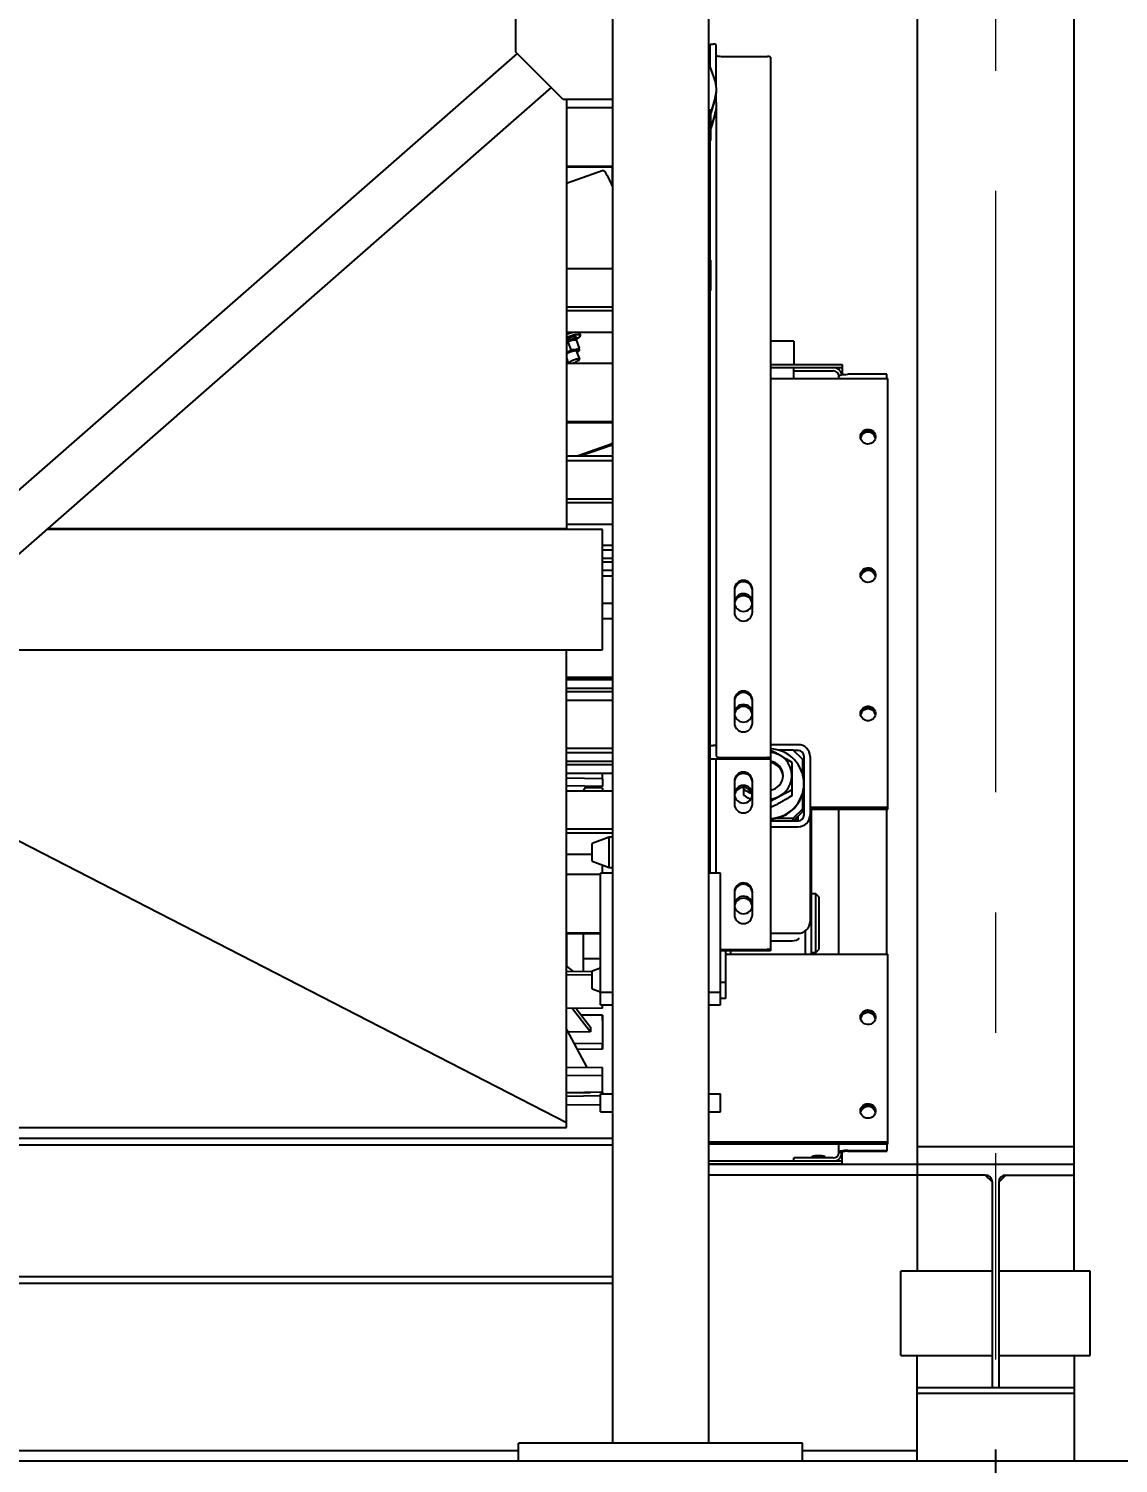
# Model space of a CAD drawing. Header units: millimetres. Extents: x 1293 to 41893, y 1011 to 26911.
# Drawn here: x 24548 to 25315, y 4707 to 5717 of the extents above; entities that cross this region are included whole.
import ezdxf

# ---------------------------------------------------------------- set-up
doc = ezdxf.new("R2010")
doc.units = ezdxf.units.MM
doc.header["$LTSCALE"] = 50
doc.linetypes.add('CENTERX2', pattern=[20.32, 12.7, -2.54, 2.54, -2.54])
doc.layers.add('CAPA_1', color=7, linetype='Continuous')
doc.layers.add('STRUC', color=4, linetype='Continuous')
doc.styles.add('SLDTEXTSTYLE0', font='TXT', dxfattribs={"width": 0.75})
doc.dimstyles.new('SLDDIMSTYLE0', dxfattribs={"dimtxt": 100, "dimasz": 100, "dimexe": 0, "dimexo": 0.0625, "dimgap": 25, "dimtad": 2, "dimdec": 0, "dimlfac": 1.5, "dimrnd": 1e-09, "dimzin": 12, "dimdsep": 46, "dimtxsty": 'SLDTEXTSTYLE0', "dimsah": 1, "dimcen": 0.09, "dimadec": 0, "dimazin": 3, "dimtfac": 1, "dimtdec": 0, "dimtofl": 0, "dimtmove": 0, "dimatfit": 3, "dimfxl": 1, "dimfrac": 2, "dimtolj": 1, "dimtzin": 12, "dimarcsym": 0})
doc.dimstyles.new('SLDDIMSTYLE1', dxfattribs={"dimtxt": 100, "dimasz": 100, "dimexe": 0, "dimexo": 0.0625, "dimgap": 25, "dimtad": 2, "dimdec": 4, "dimlfac": 75, "dimzin": 12, "dimdsep": 46, "dimtxsty": 'SLDTEXTSTYLE0', "dimsah": 1, "dimcen": 0.09, "dimadec": 0, "dimazin": 3, "dimtfac": 1, "dimtdec": 0, "dimtofl": 0, "dimtmove": 0, "dimatfit": 3, "dimfxl": 1, "dimfrac": 2, "dimtolj": 1, "dimtzin": 12, "dimarcsym": 0})

# ---------------------------------------------------------------- blocks, each defined once
blk = doc.blocks.new('_D_25')
at = {"layer": 'CAPA_1', "transparency": 16777216}
blk.add_arc((21236.5, 4708.5), 1605.7, 0, 40, dxfattribs=at)
for points in [[(22466.5, 5740.6), (22516.3, 5652.5), (22540.5, 5671.6)], [(22842.2, 4708.5), (22854.5, 4808.9), (22823.7, 4808)]]:
    blk.add_solid(points, dxfattribs=at)
at = {"layer": 'CAPA_1', "transparency": 16777216, "insert": (22832.1, 5396.3), "char_height": 100, "attachment_point": 1, "rotation": 290, "style": 'SLDTEXTSTYLE0'}
blk.add_mtext('40°', dxfattribs=at)
blk = doc.blocks.new('_D_29')
at = {"layer": 'CAPA_1', "transparency": 16777216}
for p, q in [((25228.8, 4716.7), (25228.8, 4200)), ((23811.5, 4704), (23811.5, 4200)), ((23811.5, 4250), (25228.8, 4250))]:
    blk.add_line(p, q, dxfattribs=at)
for points in [[(23811.5, 4250), (23911.5, 4234.6), (23911.5, 4265.3)], [(25228.8, 4250), (25128.8, 4265.3), (25128.8, 4234.6)]]:
    blk.add_solid(points, dxfattribs=at)
at = {"layer": 'CAPA_1', "transparency": 16777216, "insert": (24372.4, 4378.9), "char_height": 100, "attachment_point": 1, "style": 'SLDTEXTSTYLE0'}
blk.add_mtext('2126', dxfattribs=at)

msp = doc.modelspace()

# ---------------------------------------------------------------- linework, layer by layer
at = {"color": 7, "linetype": 'Continuous', "lineweight": 25}
for p, q in [((24958.9760298, 5869.3271946), (24958.9760298, 4721.3271946)), ((25026.7093631, 5869.3271946), (25026.7093631, 4721.3271946)), ((24890.8953631, 5700.5525279), (24890.8953631, 5767.2191946)), ((24891.8134238, 5699.6344673), (24124.5389414, 5027.5782829)), ((24924.2286964, 5667.2191946), (24890.8953631, 5700.5525279)), ((25027.8793631, 5696.5924585), (25026.7093631, 5696.5924585)), ((25027.8793631, 5689.6169497), (25027.8793631, 5706.1153864)), ((25027.8793631, 5706.1153864), (25029.9994164, 5706.1153864)), ((25032.1126964, 5676.5230431), (25032.1126964, 5705.6400019)), ((25036.3460298, 5697.5447513), (25068.0994164, 5697.5447513)), ((25070.2126964, 5697.0693667), (25070.2126964, 5067.940993)), ((25027.8793631, 5692.997691), (25026.7093631, 5692.997691)), ((25026.7093631, 5692.7491097), (25030.9507239, 5681.3947334)), ((24915.8131181, 5675.6347729), (24148.5386358, 5003.5785886)), ((24958.9760298, 5667.2191946), (24924.2286964, 5667.2191946)), ((24926.5760298, 5667.2191946), (24926.5760298, 5364.3761899)), ((25031.4211996, 5668.605071), (25028.3532992, 5658.1073128)), ((25031.4211996, 5668.009888), (25028.3532992, 5657.5121298)), ((25032.1126964, 5665.6907125), (25032.1126964, 5671.4662809)), ((25032.2360249, 5673.6970705), (25032.2360249, 5674.2922535)), ((24926.5760298, 5661.6379663), (24958.9760298, 5661.6379663)), ((25028.3532992, 5659.8039999), (25026.7093631, 5659.8039999)), ((25028.3532992, 5638.3800653), (25028.3532992, 5659.8039999)), ((25031.4211996, 5657.7727405), (25028.3532992, 5647.2749822)), ((25031.4211996, 5657.1775575), (25028.3532992, 5646.6797992)), ((25032.1126964, 5660.6339504), (25032.1126964, 5204.8162112)), ((25032.2360249, 5662.8647399), (25032.2360249, 5663.4599229)), ((25028.3532992, 5653.61675), (25026.7093631, 5653.61675)), ((25026.7093631, 5638.3800653), (25028.3532992, 5638.3800653)), ((25027.8793631, 5554.0770044), (25027.8793631, 5638.3800653)), ((24926.5760298, 5620.3896335), (24958.9760298, 5620.3896335)), ((24926.5760298, 5619.8585621), (24958.9760298, 5619.8585621)), ((24952.4237717, 5617.2612194), (24926.5760298, 5608.0945323)), ((24958.9007188, 5619.8585621), (24958.9007188, 5609.9687645)), ((24958.9760298, 5609.7671526), (24958.9007188, 5609.9687645)), ((25026.7093631, 5563.0816823), (25027.8793631, 5563.0816823)), ((25026.7093631, 5562.1293895), (25027.8793631, 5562.1293895)), ((25027.8793631, 5561.6218259), (25026.7093631, 5561.6218259)), ((25027.8793631, 5558.0270584), (25026.7093631, 5558.0270584)), ((24958.9760298, 5548.0103773), (24926.5760298, 5548.0103773)), ((25028.3532992, 5554.0770044), (25026.7093631, 5554.0770044)), ((25028.3532992, 5547.8897545), (25026.7093631, 5547.8897545)), ((25028.3532992, 5532.6530697), (25028.3532992, 5554.0770044)), ((25026.7093631, 5532.6530697), (25028.3532992, 5532.6530697)), ((25027.8793631, 5122.5362183), (25027.8793631, 5532.6530697)), ((24958.9760298, 5521.0904787), (24926.5760298, 5521.0904787)), ((24958.9760298, 5518.397926), (24926.5760298, 5518.397926)), ((24958.9760298, 5503.2470404), (24926.5760298, 5503.2470404)), ((24926.5760298, 5496.4544876), (24927.4680527, 5496.6423294)), ((24927.4680527, 5496.6423294), (24929.5952886, 5490.9475919)), ((24933.3885435, 5497.9463892), (24932.5644451, 5498.0495681)), ((24933.2946337, 5499.9467395), (24932.6381343, 5500.2277991)), ((24933.4351646, 5497.9337099), (24933.3879174, 5497.9405552)), ((24933.4351646, 5497.9337099), (24935.562273, 5492.2393136)), ((24933.9840832, 5498.5992308), (24933.5757796, 5499.692284)), ((24933.6271537, 5497.5801349), (24933.9386125, 5498.2227697)), ((24936.4087171, 5501.3026268), (24935.829563, 5502.853057)), ((25086.8426964, 5497.1711893), (25070.2126964, 5497.1711893)), ((25086.8426964, 5497.1711893), (25086.8426964, 5480.6718562)), ((24926.5760298, 5485.2832125), (24927.9230635, 5481.6771228)), ((24935.9393472, 5484.4125414), (24933.7642587, 5490.2353832)), ((24935.4475197, 5490.3314052), (24935.6955358, 5490.6078448)), ((24926.5760298, 5481.6771228), (24958.9760298, 5481.6771228)), ((25070.2126964, 5480.6718562), (25120.6860298, 5480.6718562)), ((25070.2126964, 5478.4528908), (25120.6860298, 5478.4528908)), ((25086.8193631, 5470.737792), (25086.8193631, 5478.4528908)), ((25086.8193631, 5476.2337305), (25114.4084964, 5476.2337305)), ((25120.6860298, 5480.6718562), (25120.6860298, 5473.4245909)), ((25070.2126964, 5470.737792), (25152.8760298, 5470.737792)), ((25118.4084964, 5470.737792), (25118.4084964, 5472.3362502)), ((25152.2751631, 5473.748388), (25124.6860298, 5473.748388)), ((25152.2751631, 5470.737792), (25152.2751631, 5473.748388)), ((25152.8760298, 5167.2546328), (25152.8760298, 5470.737792)), ((24926.5760298, 5440.4287901), (24958.9760298, 5440.4287901)), ((24926.5760298, 5439.8977186), (24958.9760298, 5439.8977186)), ((24958.6874117, 5424.707855), (24934.8148546, 5416.2416507)), ((24936.3033472, 5416.2416507), (24958.7161249, 5424.1901564)), ((24958.6874117, 5424.707855), (24958.9760298, 5425.310935)), ((24958.6874117, 5425.1847632), (24958.6874117, 5424.2309468)), ((25026.7093631, 5428.1110497), (25027.8793631, 5428.1110497)), ((25026.7093631, 5427.1587569), (25027.8793631, 5427.1587569)), ((24926.5760298, 5416.2416507), (24958.9760298, 5416.2416507)), ((24926.5760298, 5413.0397447), (24958.9760298, 5413.0397447)), ((24926.5760298, 5386.1198461), (24958.9760298, 5386.1198461)), ((24926.5760298, 5383.4272934), (24958.9760298, 5383.4272934)), ((24951.9760298, 5364.3761899), (24560.4547809, 5364.3761899)), ((24926.5760298, 5364.89659), (24561.0489124, 5364.89659)), ((24926.5760298, 5368.2764078), (24958.9760298, 5368.2764078)), ((24951.9760298, 5279.7095232), (24951.9760298, 5364.3761899)), ((24958.9760298, 5353.1092611), (24951.9760298, 5353.1092611)), ((24951.9760298, 5350.2443184), (24958.9760298, 5350.2443184)), ((24951.9760298, 5344.2105912), (24958.9760298, 5344.2105912)), ((24951.9760298, 5341.8111133), (24958.9760298, 5341.8111133)), ((24951.9760298, 5335.7773861), (24958.9760298, 5335.7773861)), ((25027.8793631, 5338.0794058), (25026.7093631, 5338.0794058)), ((24958.9760298, 5331.5678566), (24951.9760298, 5331.5678566)), ((24951.9760298, 5312.5178566), (24958.9760298, 5312.5178566)), ((25044.8626964, 5322.4122763), (25044.8626964, 5306.1727752)), ((25057.5626964, 5306.1727752), (25057.5626964, 5322.4122763)), ((24951.9760298, 5301.7162793), (24958.9760298, 5301.7162793)), ((24463.7923673, 5279.7095232), (24951.9760298, 5279.7095232)), ((24926.5760298, 4943.3727917), (24926.5760298, 5279.7095232)), ((24926.5760298, 5260.4679466), (24958.9760298, 5260.4679466)), ((24926.5760298, 5259.9368751), (24958.9760298, 5259.9368751)), ((24926.5760298, 5258.8253346), (24958.9760298, 5258.8253346)), ((24926.5760298, 5252.7916075), (24958.9760298, 5252.7916075)), ((24926.5760298, 5250.3921296), (24958.9760298, 5250.3921296)), ((24926.5760298, 5244.3584024), (24958.9760298, 5244.3584024)), ((25044.8626964, 5244.4626711), (25044.8626964, 5228.2231701)), ((25057.5626964, 5228.2231701), (25057.5626964, 5244.4626711)), ((24395.6287812, 5220.0049968), (24926.5760298, 4947.0617937)), ((25027.8793631, 5212.4345536), (25029.9994164, 5212.4345536)), ((25089.7093631, 5212.9913933), (25070.2126964, 5212.9913933)), ((24958.9760298, 5210.2664663), (24926.5760298, 5210.2664663)), ((24926.5760298, 5207.4015236), (24958.9760298, 5207.4015236)), ((25026.7093631, 5206.084741), (25027.8793631, 5206.084741)), ((25026.7093631, 5204.6563018), (25027.8793631, 5204.6563018)), ((25027.8793631, 5203.1087732), (25026.7093631, 5203.1087732)), ((25070.2126964, 5202.9116256), (25027.8793631, 5202.9116256)), ((25032.1126964, 5122.5362183), (25032.1126964, 5202.9116256)), ((25036.3460298, 5203.8639184), (25068.0994164, 5203.8639184)), ((25086.3560298, 5209.0199112), (25076.3845592, 5209.0199112)), ((25093.0226964, 5202.5241108), (25086.3560298, 5209.0199112)), ((25089.7093631, 5208.8665601), (25086.5134147, 5208.8665601)), ((25093.0226964, 5191.9009161), (25093.0226964, 5202.5241108)), ((25093.9426964, 5163.493394), (25093.9426964, 5204.7417268)), ((25098.1760298, 5204.7417268), (25098.1760298, 5088.5097093)), ((24926.5760298, 5201.3677964), (24958.9760298, 5201.3677964)), ((24926.5760298, 5198.9683185), (24958.9760298, 5198.9683185)), ((24926.5760298, 5192.9345914), (24958.9760298, 5192.9345914)), ((24952.0868525, 5188.929937), (24952.0868525, 5192.9345914)), ((24952.0868525, 5188.929937), (24926.5760298, 5189.3071589)), ((24951.9760298, 5183.55147), (24926.5760298, 5183.9270531)), ((24938.6504042, 5180.5903219), (24940.3977885, 5183.7226744)), ((24952.0868525, 5182.4943669), (24939.7928322, 5182.6382328)), ((24952.0868525, 5188.929937), (24951.9760298, 5183.55147)), ((24952.0868525, 5182.4943669), (24952.0372783, 5180.5903219)), ((24952.0868525, 5182.4943669), (24952.0868525, 5180.5903219)), ((25044.8626964, 5187.4416437), (25044.8626964, 5171.2021426)), ((25051.6093631, 5177.2654364), (25051.6093631, 5182.7904677)), ((25057.5626964, 5171.2021426), (25057.5626964, 5187.4416437)), ((25085.4760298, 5177.2654364), (25085.4760298, 5181.3337244)), ((25093.8760298, 5185.167332), (25093.8760298, 5185.5482491)), ((24926.5760298, 5180.5903219), (24958.9760298, 5180.5903219)), ((25093.0226964, 5165.9059677), (25093.0226964, 5178.814665)), ((25075.0624647, 5161.3147528), (25086.3560298, 5161.3147528)), ((25086.3560298, 5161.3147528), (25093.0226964, 5167.8105532)), ((25086.3560298, 5159.4101672), (25093.0226964, 5165.9059677)), ((25086.3560298, 5159.4101672), (25086.3560298, 5161.3147528)), ((25087.3000392, 5159.3685608), (25089.8760298, 5161.8785289)), ((25089.8760298, 5160.3788552), (25089.8760298, 5162.8399498)), ((25152.8760298, 5168.683072), (25098.1760298, 5168.683072)), ((25152.8760298, 5167.2546328), (25098.1760298, 5167.2546328)), ((25099.2093631, 5065.3998451), (25099.2093631, 5167.2546328)), ((25118.4084964, 5065.3998451), (25118.4084964, 5167.2546328)), ((25152.2751631, 5065.3998451), (25152.2751631, 5167.2546328)), ((24926.5760298, 5153.6704233), (24958.9760298, 5153.6704233)), ((24926.5760298, 5150.9778706), (24958.9760298, 5150.9778706)), ((25070.2126964, 5159.4101672), (25086.3560298, 5159.4101672)), ((25070.2126964, 5159.3685608), (25089.7093631, 5159.3685608)), ((25070.2126964, 5155.2437275), (25089.7093631, 5155.2437275)), ((25089.7093631, 5159.3685608), (25089.7093631, 5160.2164602)), ((24956.6843631, 5147.7899953), (24944.6843631, 5143.4223525)), ((24944.6843631, 5130.9909715), (24944.6843631, 5143.4223525)), ((24958.9760298, 5147.7899953), (24956.6843631, 5147.7899953)), ((24956.6843631, 5126.6233287), (24956.6843631, 5147.7899953)), ((24926.5760298, 5135.826985), (24944.6843631, 5135.826985)), ((24944.6843631, 5130.9909715), (24956.6843631, 5126.6233287)), ((24926.5760298, 5121.7554359), (24950.5093631, 5121.7554359)), ((24950.5093631, 5029.7402384), (24950.5093631, 5122.5362183)), ((24958.9760298, 5122.5362183), (24950.5093631, 5122.5362183)), ((24952.0868525, 5122.5362183), (24952.0868525, 5128.2966857)), ((24956.6843631, 5126.6233287), (24958.9760298, 5126.6233287)), ((25035.1760298, 5122.5362183), (25026.7093631, 5122.5362183)), ((25035.1760298, 5029.7402384), (25035.1760298, 5122.5362183)), ((25044.8626964, 5109.4920385), (25044.8626964, 5093.2525375)), ((25057.5626964, 5093.2525375), (25057.5626964, 5109.4920385)), ((25102.2593631, 5107.943625), (25099.2093631, 5107.943625)), ((25104.3760298, 5105.8269583), (25102.2593631, 5107.943625)), ((25102.2593631, 5066.668625), (25102.2593631, 5107.943625)), ((25104.3760298, 5105.8269583), (25104.3760298, 5068.7852917)), ((24926.5760298, 5080.5071031), (24950.5093631, 5080.5071031)), ((25070.2126964, 5080.2600427), (25089.7093631, 5080.2600427)), ((25094.9760298, 5065.3998451), (25094.9760298, 5082.0503877)), ((24926.5760298, 5079.9760317), (24950.5093631, 5079.9760317)), ((24926.7068614, 5079.9760317), (24926.7068614, 5056.8487705)), ((24938.3485281, 5079.9760317), (24938.3485281, 5053.2445297)), ((25070.2126964, 5074.9369317), (25085.4760298, 5074.9369317)), ((24938.3485281, 5062.4352917), (24950.5093631, 5062.4352917)), ((25070.2126964, 5067.940993), (25035.1760298, 5067.940993)), ((25036.3460298, 5068.8932858), (25068.0994164, 5068.8932858)), ((25038.9317699, 5034.2349998), (25038.9317699, 5067.940993)), ((25038.9317699, 5065.3998451), (25152.8760298, 5065.3998451)), ((25042.1093631, 5067.940993), (25042.1093631, 5065.3998451)), ((25099.2093631, 5066.668625), (25102.2593631, 5066.668625)), ((25102.2593631, 5066.668625), (25104.3760298, 5068.7852917)), ((25152.8760298, 4931.7818671), (25152.8760298, 5065.3998451)), ((24926.5760298, 5056.9529234), (24931.2925336, 5053.1981949)), ((24944.6843631, 5053.2861354), (24926.5760298, 5053.167223)), ((24944.6843631, 5050.8968558), (24926.5760298, 5050.7779434)), ((24950.5093631, 5055.5620574), (24944.6843631, 5053.4419308)), ((24944.6843631, 5041.0105498), (24944.6843631, 5053.4419308)), ((24944.6843631, 5041.0105498), (24950.5093631, 5038.8904231)), ((25038.9317699, 5045.6325198), (25035.1760298, 5045.6325198)), ((24950.5093631, 5038.7204945), (24958.9760298, 5038.7204945)), ((24950.5093631, 5029.7402384), (24958.9760298, 5029.7402384)), ((24952.0868525, 5027.4114626), (24952.0868525, 5029.7402384)), ((25026.7093631, 5038.7204945), (25035.1760298, 5038.7204945)), ((25026.7093631, 5029.7402384), (25035.1760298, 5029.7402384)), ((25038.9317699, 5034.2349998), (25035.1760298, 5034.2349998)), ((24952.0868525, 5027.4114626), (24926.5760298, 5027.2439401)), ((24930.8827602, 5027.2722212), (24943.5093631, 5010.8588384)), ((24933.4395766, 5027.2890111), (24943.5093631, 5014.1992465)), ((24951.9760298, 5022.6410517), (24937.1375908, 5022.4819444)), ((24951.9760298, 5022.6410517), (24951.9760298, 5002.5986033)), ((24952.0868525, 5018.7408425), (24951.9760298, 5022.6410517)), ((24926.5760298, 5012.3861815), (24940.8828083, 4985.631119)), ((24943.5093631, 5010.8588384), (24927.48463, 5010.687011)), ((24943.5093631, 5014.1992465), (24943.5093631, 5010.8588384)), ((24952.0868525, 5018.7408425), (24952.0868525, 4998.6983941)), ((24951.9760298, 5002.5986033), (24931.9247264, 5002.3836004)), ((24952.0868525, 4998.6983941), (24951.9760298, 5002.5986033)), ((24952.0868525, 4998.6983941), (24933.9990336, 4998.5044449)), ((24951.9760298, 4985.8022434), (24926.5760298, 4985.4104221)), ((24952.0868525, 4980.1912411), (24926.5760298, 4979.7977103)), ((24952.0868525, 4980.1912411), (24951.9760298, 4985.8022434)), ((24952.0868525, 4968.3054103), (24952.0868525, 4980.1912411)), ((24952.0868525, 4968.3054103), (24926.5760298, 4967.9118795)), ((24943.5093631, 4967.8390325), (24926.5760298, 4967.5500256)), ((24950.5093631, 4965.7402313), (24926.5760298, 4965.3317531)), ((24950.5093631, 4959.5303375), (24926.5760298, 4959.1218592)), ((24943.3491033, 4968.1706215), (24943.5093631, 4967.8390325)), ((24943.5093631, 4968.1730937), (24943.5093631, 4967.8390325)), ((24950.5093631, 4954.5262403), (24950.5093631, 4967.2262403)), ((24950.5093631, 4967.2262403), (24958.9760298, 4967.2262403)), ((24951.9760298, 4968.3037008), (24951.9760298, 4967.2262403)), ((24952.0449883, 4967.2262403), (24952.0257402, 4968.3044676)), ((25026.7093631, 4967.2262403), (25035.1760298, 4967.2262403)), ((25035.1760298, 4954.5262403), (25035.1760298, 4967.2262403)), ((24950.5093631, 4954.5262403), (24958.9760298, 4954.5262403)), ((25026.7093631, 4954.5262403), (25035.1760298, 4954.5262403)), ((24149.4566964, 4943.3727917), (24926.5760298, 4943.3727917)), ((24081.3760298, 4935.9938613), (24958.9760298, 4935.9938613)), ((24081.3760298, 4931.2525279), (24958.9760298, 4931.2525279)), ((25152.8760298, 4933.2103063), (25026.7093631, 4933.2103063)), ((25152.8760298, 4931.7818671), (25026.7093631, 4931.7818671)), ((25118.4084964, 4925.9306942), (25118.4084964, 4931.7818671)), ((25152.2751631, 4931.7818671), (25152.2751631, 4926.8304984)), ((25120.6860298, 4919.8140537), (25026.7093631, 4919.8140537)), ((25086.8193631, 4919.8140537), (25086.8193631, 4922.033214)), ((25114.4084964, 4922.033214), (25086.8193631, 4922.033214)), ((25099.1160372, 4922.033214), (25099.1160372, 4922.6823975)), ((25099.1349561, 4922.6599751), (25099.1160372, 4922.6823975)), ((25099.693694, 4922.9854031), (25099.1185422, 4922.688844)), ((25103.7130461, 4922.033214), (25103.7130461, 4923.358003)), ((25108.6877049, 4922.8087146), (25108.3450322, 4922.9854031)), ((25108.6265837, 4922.033214), (25108.6265837, 4922.7969897)), ((25108.6265837, 4922.7969897), (25108.6792523, 4922.7919264)), ((25118.4084964, 4925.9306942), (25120.6860298, 4925.9306942)), ((25120.6860298, 4917.4502403), (25120.6860298, 4925.9306942)), ((25124.6860298, 4927.342832), (25152.2751631, 4927.342832)), ((25124.6860298, 4926.8304984), (25152.2751631, 4926.8304984)), ((25120.6860298, 4917.5948934), (25026.7093631, 4917.5948934)), ((24081.3760298, 4838.6271946), (24958.9760298, 4838.6271946)), ((24081.3760298, 4833.8858613), (24958.9760298, 4833.8858613)), ((24892.8426964, 4708.6271946), (24892.8426964, 4721.3271946)), ((25092.8426964, 4721.3271946), (24892.8426964, 4721.3271946)), ((25092.8426964, 4708.6271946), (25092.8426964, 4721.3271946)), ((25092.8426964, 4708.6271946), (24892.8426964, 4708.6271946))]:
    msp.add_line(p, q, dxfattribs=at)
at = {"color": 7, "linetype": 'Continuous', "lineweight": 25, "flags": 128}
for points in [[(25032.1126964, 5698.4970441), (25032.1940387, 5698.311261), (25032.4349397, 5698.1326174), (25032.8261417, 5697.9679785), (25033.3526111, 5697.8236714), (25033.9941158, 5697.7052415), (25034.7260032, 5697.6172402), (25035.5201474, 5697.5630493), (25036.3460298, 5697.5447513)], [(24952.4237717, 5617.2612194), (24952.4576359, 5617.2706266), (24952.7378757, 5617.2082896), (24953.0954897, 5616.9231195), (24953.528478, 5616.4167111), (24954.0344193, 5615.6918964), (24954.6104841, 5614.752729), (24955.2534507, 5613.6044611), (24955.9597235, 5612.2535141), (24956.7253527, 5610.7074432), (24957.5460566, 5608.9748946), (24958.4172454, 5607.0655574), (24958.9760298, 5605.8080347)], [(24926.5760298, 5500.0087948), (24927.2376928, 5500.2368711), (24928.7074846, 5500.7050877), (24930.1278419, 5501.1039244), (24931.4670362, 5501.4244721), (24932.6951522, 5501.65957), (24933.7847558, 5501.8039667), (24934.711507, 5501.8544364), (24935.4547038, 5501.8098518), (24935.9977443, 5501.6712088), (24936.328498, 5501.4416044), (24936.4395763, 5501.1261678)], [(24926.5760298, 5499.1659719), (24927.3951426, 5499.4413997), (24928.581259, 5499.7938436), (24929.6921426, 5500.0671664), (24930.6877436, 5500.2515143), (24931.5321682, 5500.340241), (24932.1949728, 5500.3301477), (24932.6381343, 5500.2277991)], [(24933.5757796, 5499.692284), (24933.5669691, 5499.713569), (24933.3411449, 5499.9252072), (24932.901616, 5500.0467396), (24932.2624739, 5500.0742699), (24931.4442099, 5500.0069154), (24930.4730579, 5499.8468354), (24929.3801536, 5499.5991624), (24928.2005361, 5499.2718367), (24926.9720245, 5498.8753527), (24926.5760298, 5498.7362668)], [(24926.5760298, 5497.4941188), (24927.3803282, 5497.7822995), (24928.6088397, 5498.1787835), (24929.7884572, 5498.5061091), (24930.8813615, 5498.7537822), (24931.8525135, 5498.9138621), (24932.6707775, 5498.9812166), (24933.3099196, 5498.9536864), (24933.7494486, 5498.832154), (24933.9752728, 5498.6205158), (24933.9801522, 5498.325557), (24933.9386125, 5498.2227697)], [(24933.5918722, 5497.5141943), (24933.6626267, 5497.6661216), (24933.6578241, 5497.9564342), (24933.4225369, 5498.1595262), (24932.9652478, 5498.2680756), (24932.3024431, 5498.2781688), (24931.4580186, 5498.1894422), (24930.4624176, 5498.0050943), (24929.351534, 5497.7317715), (24928.1654176, 5497.3793276), (24926.9468308, 5496.960469), (24926.5760298, 5496.8219887)], [(24936.4395763, 5501.1261678), (24936.328498, 5500.7319451), (24935.9977443, 5500.2677426), (24935.4547038, 5499.74393), (24934.711507, 5499.1722082), (24933.9569075, 5498.6719818)], [(24926.5760298, 5488.8007245), (24927.5320968, 5489.2601086), (24928.6431321, 5489.7348087), (24929.7985703, 5490.1718178), (24930.9540084, 5490.5543418), (24932.0650437, 5490.8676806), (24933.0889798, 5491.0997928), (24933.9864672, 5491.2417583), (24934.7230161, 5491.2881217), (24935.2703213, 5491.237101), (24935.6073502, 5491.0906571), (24935.7211509, 5490.8544176)], [(24926.5760298, 5488.1695186), (24926.8209705, 5488.3295294), (24927.5387905, 5488.736333), (24928.3879406, 5489.1441647), (24929.3190715, 5489.5293228), (24930.278069, 5489.8694233), (24931.2091999, 5490.1447009), (24932.0583501, 5490.3391573), (24932.77617, 5490.4414915), (24933.3209428, 5490.4457563), (24933.661008, 5490.3517036), (24933.7642587, 5490.2353832)], [(24931.0492475, 5481.6771228), (24931.49416, 5481.8157819), (24932.4531575, 5482.1558824), (24933.3842884, 5482.5410405), (24934.2334386, 5482.9488722), (24934.9512585, 5483.3556758), (24935.4960313, 5483.7378093), (24935.8360965, 5484.0730646), (24935.9516909, 5484.3419577), (24935.8360965, 5484.5288617), (24935.4960313, 5484.6229144), (24934.9512585, 5484.6186497), (24934.2334386, 5484.5163154), (24933.3842884, 5484.321859), (24932.4531575, 5484.0465814), (24931.49416, 5483.7064809), (24930.5630291, 5483.3213228), (24929.713879, 5482.9134911), (24928.996059, 5482.5066876), (24928.4512863, 5482.124554), (24928.1112211, 5481.7892988), (24928.0395589, 5481.6771228)], [(25118.4084964, 5472.3362502), (25118.5291175, 5472.6117447), (25118.8863452, 5472.876652), (25119.4664516, 5473.1207919), (25120.2471434, 5473.3347824), (25121.1984191, 5473.5103999), (25122.2837218, 5473.6408954), (25123.4613438, 5473.7212542), (25124.6860298, 5473.748388)], [(25133.6710298, 5429.8142493), (25133.794746, 5430.9226459), (25134.1601098, 5431.979215), (25134.7500373, 5432.9345527), (25135.536944, 5433.7439886), (25136.4840351, 5434.3696742), (25137.5470256, 5434.7823532), (25138.6762114, 5434.9627291), (25139.8187928, 5434.9023679), (25140.9213442, 5434.6040919), (25141.9323113, 5434.0818482), (25142.8044226, 5433.3600563), (25143.496899, 5432.4724665), (25143.9773611, 5431.4605813), (25144.2233431, 5430.3717155), (25144.2233431, 5429.2567832), (25143.9773611, 5428.1679174), (25143.496899, 5427.1560322), (25142.8044226, 5426.2684423), (25141.9323113, 5425.5466504), (25140.9213442, 5425.0244067), (25139.8187928, 5424.7261307), (25138.6762114, 5424.6657695), (25137.5470256, 5424.8461455), (25136.4840351, 5425.2588245), (25135.536944, 5425.8845101), (25134.7500373, 5426.6939459), (25134.1601098, 5427.6492836), (25133.794746, 5428.7058528), (25133.6710298, 5429.8142493)], [(25133.6710298, 5332.3772428), (25133.794746, 5333.4856394), (25134.1601098, 5334.5422085), (25134.7500373, 5335.4975463), (25135.536944, 5336.3069821), (25136.4840351, 5336.9326677), (25137.5470256, 5337.3453467), (25138.6762114, 5337.5257227), (25139.8187928, 5337.4653614), (25140.9213442, 5337.1670854), (25141.9323113, 5336.6448417), (25142.8044226, 5335.9230499), (25143.496899, 5335.03546), (25143.9773611, 5334.0235748), (25144.2233431, 5332.934709), (25144.2233431, 5331.8197767), (25143.9773611, 5330.7309109), (25143.496899, 5329.7190257), (25142.8044226, 5328.8314358), (25141.9323113, 5328.1096439), (25140.9213442, 5327.5874002), (25139.8187928, 5327.2891242), (25138.6762114, 5327.228763), (25137.5470256, 5327.409139), (25136.4840351, 5327.821818), (25135.536944, 5328.4475036), (25134.7500373, 5329.2569394), (25134.1601098, 5330.2122772), (25133.794746, 5331.2688463), (25133.6710298, 5332.3772428)], [(25057.5620298, 5313.0455824), (25057.4400163, 5314.252655), (25057.0786648, 5315.4133405), (25056.4918618, 5316.4830343), (25055.7021578, 5317.4206288), (25054.7399007, 5318.1900927), (25053.6420696, 5318.761856), (25052.4508533, 5319.1139461), (25051.2120298, 5319.2328323), (25049.9732062, 5319.1139461), (25048.78199, 5318.761856), (25047.6841588, 5318.1900927), (25046.7219017, 5317.4206288), (25045.9321977, 5316.4830343), (25045.3453947, 5315.4133405), (25044.9840432, 5314.252655), (25044.8620298, 5313.0455824), (25044.9840432, 5311.8385098), (25045.3453947, 5310.6778244), (25045.9321977, 5309.6081306), (25046.7219017, 5308.6705361), (25047.6841588, 5307.9010721), (25048.78199, 5307.3293089), (25049.9732062, 5306.9772188), (25051.2120298, 5306.8583325), (25052.4508533, 5306.9772188), (25053.6420696, 5307.3293089), (25054.7399007, 5307.9010721), (25055.7021578, 5308.6705361), (25056.4918618, 5309.6081306), (25057.0786648, 5310.6778244), (25057.4400163, 5311.8385098), (25057.5620298, 5313.0455824)], [(25057.5620298, 5235.0959772), (25057.4400163, 5236.3030498), (25057.0786648, 5237.4637353), (25056.4918618, 5238.5334291), (25055.7021578, 5239.4710236), (25054.7399007, 5240.2404875), (25053.6420696, 5240.8122508), (25052.4508533, 5241.1643409), (25051.2120298, 5241.2832272), (25049.9732062, 5241.1643409), (25048.78199, 5240.8122508), (25047.6841588, 5240.2404875), (25046.7219017, 5239.4710236), (25045.9321977, 5238.5334291), (25045.3453947, 5237.4637353), (25044.9840432, 5236.3030498), (25044.8620298, 5235.0959772), (25044.9840432, 5233.8889047), (25045.3453947, 5232.7282192), (25045.9321977, 5231.6585254), (25046.7219017, 5230.7209309), (25047.6841588, 5229.951467), (25048.78199, 5229.3797037), (25049.9732062, 5229.0276136), (25051.2120298, 5228.9087273), (25052.4508533, 5229.0276136), (25053.6420696, 5229.3797037), (25054.7399007, 5229.951467), (25055.7021578, 5230.7209309), (25056.4918618, 5231.6585254), (25057.0786648, 5232.7282192), (25057.4400163, 5233.8889047), (25057.5620298, 5235.0959772)], [(25133.6710298, 5234.9402364), (25133.794746, 5236.0486329), (25134.1601098, 5237.105202), (25134.7500373, 5238.0605398), (25135.536944, 5238.8699756), (25136.4840351, 5239.4956612), (25137.5470256, 5239.9083402), (25138.6762114, 5240.0887162), (25139.8187928, 5240.028355), (25140.9213442, 5239.730079), (25141.9323113, 5239.2078353), (25142.8044226, 5238.4860434), (25143.496899, 5237.5984535), (25143.9773611, 5236.5865683), (25144.2233431, 5235.4977025), (25144.2233431, 5234.3827702), (25143.9773611, 5233.2939044), (25143.496899, 5232.2820192), (25142.8044226, 5231.3944294), (25141.9323113, 5230.6726375), (25140.9213442, 5230.1503938), (25139.8187928, 5229.8521178), (25138.6762114, 5229.7917566), (25137.5470256, 5229.9721325), (25136.4840351, 5230.3848115), (25135.536944, 5231.0104971), (25134.7500373, 5231.8199329), (25134.1601098, 5232.7752707), (25133.794746, 5233.8318398), (25133.6710298, 5234.9402364)], [(25032.1126964, 5204.8162112), (25032.1940387, 5204.6304281), (25032.4349397, 5204.4517846), (25032.8261417, 5204.2871457), (25033.3526111, 5204.1428385), (25033.9941158, 5204.0244087), (25034.7260032, 5203.9364074), (25035.5201474, 5203.8822165), (25036.3460298, 5203.8639184)], [(25057.5620298, 5178.0749498), (25057.4400163, 5179.2820224), (25057.0786648, 5180.4427079), (25056.4918618, 5181.5124017), (25055.7021578, 5182.4499962), (25054.7399007, 5183.2194601), (25053.6420696, 5183.7912234), (25052.4508533, 5184.1433135), (25051.2120298, 5184.2621997), (25049.9732062, 5184.1433135), (25048.78199, 5183.7912234), (25047.6841588, 5183.2194601), (25046.7219017, 5182.4499962), (25045.9321977, 5181.5124017), (25045.3453947, 5180.4427079), (25044.9840432, 5179.2820224), (25044.8620298, 5178.0749498), (25044.9840432, 5176.8678772), (25045.3453947, 5175.7071918), (25045.9321977, 5174.6374979), (25046.7219017, 5173.6999034), (25047.6841588, 5172.9304395), (25048.78199, 5172.3586763), (25049.9732062, 5172.0065862), (25051.2120298, 5171.8876999), (25052.4508533, 5172.0065862), (25053.6420696, 5172.3586763), (25054.7399007, 5172.9304395), (25055.7021578, 5173.6999034), (25056.4918618, 5174.6374979), (25057.0786648, 5175.7071918), (25057.4400163, 5176.8678772), (25057.5620298, 5178.0749498)], [(25057.5620298, 5100.1253446), (25057.4400163, 5101.3324172), (25057.0786648, 5102.4931027), (25056.4918618, 5103.5627965), (25055.7021578, 5104.500391), (25054.7399007, 5105.2698549), (25053.6420696, 5105.8416182), (25052.4508533, 5106.1937083), (25051.2120298, 5106.3125945), (25049.9732062, 5106.1937083), (25048.78199, 5105.8416182), (25047.6841588, 5105.2698549), (25046.7219017, 5104.500391), (25045.9321977, 5103.5627965), (25045.3453947, 5102.4931027), (25044.9840432, 5101.3324172), (25044.8620298, 5100.1253446), (25044.9840432, 5098.9182721), (25045.3453947, 5097.7575866), (25045.9321977, 5096.6878928), (25046.7219017, 5095.7502983), (25047.6841588, 5094.9808344), (25048.78199, 5094.4090711), (25049.9732062, 5094.056981), (25051.2120298, 5093.9380947), (25052.4508533, 5094.056981), (25053.6420696, 5094.4090711), (25054.7399007, 5094.9808344), (25055.7021578, 5095.7502983), (25056.4918618, 5096.6878928), (25057.0786648, 5097.7575866), (25057.4400163, 5098.9182721), (25057.5620298, 5100.1253446)], [(25035.1760298, 5068.9303786), (25035.5201474, 5068.9115839), (25036.3460298, 5068.8932858)], [(25133.6710298, 5021.1114777), (25133.794746, 5022.2198743), (25134.1601098, 5023.2764434), (25134.7500373, 5024.2317812), (25135.536944, 5025.041217), (25136.4840351, 5025.6669026), (25137.5470256, 5026.0795816), (25138.6762114, 5026.2599576), (25139.8187928, 5026.1995963), (25140.9213442, 5025.9013204), (25141.9323113, 5025.3790766), (25142.8044226, 5024.6572848), (25143.496899, 5023.7696949), (25143.9773611, 5022.7578097), (25144.2233431, 5021.6689439), (25144.2233431, 5020.5540116), (25143.9773611, 5019.4651458), (25143.496899, 5018.4532606), (25142.8044226, 5017.5656707), (25141.9323113, 5016.8438788), (25140.9213442, 5016.3216351), (25139.8187928, 5016.0233592), (25138.6762114, 5015.9629979), (25137.5470256, 5016.1433739), (25136.4840351, 5016.5560529), (25135.536944, 5017.1817385), (25134.7500373, 5017.9911743), (25134.1601098, 5018.9465121), (25133.794746, 5020.0030812), (25133.6710298, 5021.1114777)], [(25133.6710298, 4955.1141454), (25133.794746, 4956.2225419), (25134.1601098, 4957.279111), (25134.7500373, 4958.2344488), (25135.536944, 4959.0438846), (25136.4840351, 4959.6695702), (25137.5470256, 4960.0822492), (25138.6762114, 4960.2626252), (25139.8187928, 4960.202264), (25140.9213442, 4959.903988), (25141.9323113, 4959.3817443), (25142.8044226, 4958.6599524), (25143.496899, 4957.7723625), (25143.9773611, 4956.7604773), (25144.2233431, 4955.6716115), (25144.2233431, 4954.5566792), (25143.9773611, 4953.4678134), (25143.496899, 4952.4559282), (25142.8044226, 4951.5683383), (25141.9323113, 4950.8465465), (25140.9213442, 4950.3243028), (25139.8187928, 4950.0260268), (25138.6762114, 4949.9656655), (25137.5470256, 4950.1460415), (25136.4840351, 4950.5587205), (25135.536944, 4951.1844061), (25134.7500373, 4951.9938419), (25134.1601098, 4952.9491797), (25133.794746, 4954.0057488), (25133.6710298, 4955.1141454)], [(25108.3450322, 4922.9854031), (25107.970309, 4923.1415366), (25107.2968673, 4923.3247482), (25106.4590779, 4923.4696562), (25105.498951, 4923.5689944), (25104.4646314, 4923.6177816), (25103.4079841, 4923.6135714), (25102.381994, 4923.5565749), (25101.4381084, 4923.4496501), (25100.6236576, 4923.2981587), (25099.9794818, 4923.1096971), (25099.693694, 4922.9854031)], [(25124.6860298, 4927.342832), (25123.4613438, 4927.3156981), (25122.2837218, 4927.2353394), (25121.1984191, 4927.1048438), (25120.2471434, 4926.9292264), (25119.4664516, 4926.7152359), (25118.8863452, 4926.4710959), (25118.5291175, 4926.2061886), (25118.4084964, 4925.9306942)], [(25124.6860298, 4926.8304984), (25123.9056685, 4926.813209), (25123.155296, 4926.7620049), (25122.4637488, 4926.6788541), (25121.8576026, 4926.5669519), (25121.3601513, 4926.4305987), (25120.9905116, 4926.2750344), (25120.7628886, 4926.1062373), (25120.6860298, 4925.9306942)]]:
    msp.add_lwpolyline(points, dxfattribs=at)
at = {"color": 7, "linetype": 'Continuous', "lineweight": 25}
for centre, radius, start, end in [((25030.5010019, 5703.4102482), 2.7512471, 54.1401137677, 100.5044578023), ((25068.6010019, 5694.839613), 2.7512471, 54.1401137678, 100.5044578021), ((25011.9693178, 5674.2930059), 20.2664331, 343.700524889, 20.5128977698), ((25011.9675784, 5673.6990486), 20.2684466, 343.6985793478, 359.9944083206), ((25011.9780619, 5663.4597292), 20.2577749, 343.6961523472, 14.6362540687), ((25011.9675784, 5662.866718), 20.2684466, 343.698579348, 359.9944083204), ((24938.2022171, 5468.5793504), 35.1580208, 99.5802330572, 109.310283515), ((24932.7540423, 5483.2366273), 14.8141541, 90.7333133284, 114.6475007959), ((24935.1355678, 5502.4993499), 0.7789339, 27.0064769498, 73.71719355), ((24932.9070656, 5492.1791932), 3.1103225, 292.7456982062, 334.7905392633), ((25114.4783611, 5472.2305194), 6.2227636, 10.7159723268, 90.6432891847), ((25114.4590994, 5472.2843162), 3.9497385, 0.7533884198, 90.734078053), ((25138.9406693, 5428.242075), 5.3082478, 8.8519902017, 169.5776444615), ((25138.9626964, 5428.2618229), 5.3072618, 9.0871044257, 170.9128955742), ((25138.941032, 5427.7239867), 5.3126744, 11.4887530492, 167.3525501492), ((25138.9406693, 5330.8050685), 5.3082478, 8.8519917671, 169.5776428915), ((25138.9626964, 5330.8248165), 5.3072618, 9.0871043331, 170.912895667), ((25138.9392337, 5330.2494664), 5.3360837, 20.3803037395, 155.2872039217), ((25051.2126964, 5322.2795826), 6.3513863, 1.1971153461, 178.8028846539), ((25051.2126964, 5321.3272898), 6.3513863, 1.1971153461, 178.8028846539), ((25051.2120298, 5311.4654155), 6.3667155, 7.8171203326, 172.1828796701), ((25051.2126964, 5306.3054689), 6.3513863, 181.1971153461, 358.8028846539), ((25051.2126964, 5244.3299774), 6.3513863, 1.1971153461, 178.8028846539), ((25051.2126964, 5243.3776846), 6.3513863, 1.1971153461, 178.8028846539), ((25051.2120298, 5233.5158104), 6.3667155, 7.8171213339, 172.1828786651), ((25138.940629, 5233.3712439), 5.3058108, 7.5183740524, 170.9154833775), ((25138.9626964, 5233.38781), 5.3072618, 9.0871043332, 170.912895667), ((25138.9410281, 5232.850401), 5.3123469, 11.3083193971, 167.5335508038), ((25051.2126964, 5228.3558638), 6.3513863, 181.1971153461, 358.8028846539), ((25030.5010019, 5209.7294154), 2.7512471, 54.1401137677, 100.5044578021), ((25089.8120721, 5204.6272833), 8.3647406, 0.7839254278, 90.7035410449), ((25068.6010019, 5201.1587802), 2.7512471, 54.1401137676, 100.5044578024), ((25068.9043527, 5185.239306), 24.9735881, 0.7088124276, 86.9969509932), ((25068.8028853, 5191.0149968), 16.626961, 0.670324584, 85.1360125133), ((25089.7629179, 5204.6867633), 4.1801399, 0.7533884198, 90.7340780529), ((25051.2126964, 5187.30895), 6.3513863, 1.1971153461, 178.8028846539), ((25051.2126964, 5186.3566572), 6.3513863, 1.1971153461, 178.8028846539), ((25068.7198527, 5191.0932119), 10.406827, 0.6403441245, 81.7525545558), ((25068.7300846, 5190.0052133), 10.4001543, 2.5886931834, 81.8041803277), ((25085.8610239, 5191.1639882), 8.081674, 0.0351715757, 27.6051403577), ((25051.2120298, 5176.4947829), 6.3667155, 7.8171210336, 172.1828789664), ((25068.1733919, 5191.4521695), 16.5815648, 215.4221137961, 227.6013895325), ((25068.7904039, 5191.4156376), 16.6395813, 274.9034239665, 359.2902389362), ((25068.7198527, 5191.3258228), 10.406827, 278.2474454442, 359.3596558755), ((25068.9043527, 5185.8571923), 24.9735881, 273.0030490068, 359.2911875724), ((25068.9043527, 5185.4762751), 24.9735881, 273.0030490068, 359.2911875724), ((25051.2126964, 5171.3348363), 6.3513863, 181.1971153461, 358.8028846539), ((25089.8208734, 5163.5988047), 8.3558213, 269.2353523426, 359.2771811847), ((25089.7629179, 5163.5483576), 4.1801399, 269.2659219471, 359.2466115802), ((25051.2126964, 5109.3593448), 6.3513863, 1.1971153461, 178.8028846539), ((25051.2126964, 5108.407052), 6.3513863, 1.1971153461, 178.8028846539), ((25051.2120298, 5098.5451777), 6.3667155, 7.8171207365, 172.1828792646), ((25051.2126964, 5093.3852311), 6.3513863, 181.1971153461, 358.8028846539), ((25089.8208734, 5088.6151199), 8.3558213, 269.2353523426, 359.2771811847), ((25085.4885517, 5083.5417578), 8.6048352, 269.9166218272, 307.6331714748), ((25068.6010019, 5066.1881476), 2.7512471, 54.1401137675, 100.5044578024), ((25138.9406529, 5019.5433918), 5.3074048, 8.3887050063, 170.03909061), ((25138.9626964, 5019.5590514), 5.3072618, 9.0871044024, 170.9128955975), ((25138.9410304, 5019.024243), 5.3126438, 11.4710245437, 167.3685088536), ((25138.9406665, 4953.5449922), 5.3082223, 8.8364033726, 169.5899759233), ((25138.9626964, 4953.561719), 5.3072618, 9.0871045797, 170.9128954197), ((25138.939245, 4952.9886649), 5.3366825, 20.6760228298, 154.9663266139), ((25114.4879119, 4926.0121986), 6.1986537, 269.2659219471, 359.2466115801), ((25114.4590994, 4925.9826283), 3.9497385, 269.265921947, 359.2466115802)]:
    msp.add_arc(centre, radius, start, end, dxfattribs=at)
for centre, start_param, end_param in [((24959.950461, 5427.8239595), 2.3057613564, 2.9953763107), ((24959.950461, 5426.870143), 2.9953763107, 3.684991265)]:
    msp.add_ellipse(centre, major_axis=(1.2495718, 2.6802961), ratio=0.0686570063, start_param=start_param, end_param=end_param, dxfattribs=at)
for points, knots in [([(24927.4680527, 5496.6423294), (24927.9299358, 5496.9043979), (24928.8637185, 5497.4342184), (24930.3736192, 5497.880861), (24931.9173943, 5498.0389736), (24932.9261604, 5497.9690115), (24933.4351646, 5497.9337099)], [0, 0, 0, 0, 0.2646061211, 0.5349506065, 0.7653448938, 1, 1, 1, 1]), ([(24929.5952886, 5490.9475919), (24929.1315579, 5490.5488929), (24928.1940398, 5489.7428486), (24927.152517, 5489.0609602), (24926.5815065, 5488.8522677), (24926.5760298, 5488.8502661)], [0, 0, 0, 0, 0.4922275581, 0.9951297789, 1, 1, 1, 1]), ([(24935.562273, 5492.2393136), (24935.1003837, 5491.977212), (24934.1665893, 5491.4473254), (24932.6567051, 5491.0005883), (24931.1129768, 5490.8423955), (24930.1042655, 5490.9123129), (24929.5952886, 5490.9475919)], [0, 0, 0, 0, 0.2646176718, 0.5349733347, 0.7653562273, 1, 1, 1, 1]), ([(24935.6754069, 5490.6674696), (24935.7005867, 5490.6733304), (24935.7725116, 5490.6900713), (24935.7572749, 5491.0915662), (24935.6770256, 5491.6563651), (24935.5909547, 5492.0936092), (24935.562273, 5492.2393136)], [0, 0, 0, 0, 0.1749531126, 0.4997449302, 0.833298241, 1, 1, 1, 1]), ([(25085.4760298, 5200.3921342), (25084.0061534, 5201.31704), (25081.7846155, 5202.7149217), (25078.7305111, 5204.5179893), (25075.8615812, 5206.1468205), (25072.9890934, 5207.6960225), (25070.9612504, 5208.702538), (25070.2126964, 5209.0740811)], [0, 0, 0, 0, 0.2939428667, 0.444258582, 0.5945471325, 0.8503319185, 1, 1, 1, 1]), ([(25085.4760298, 5181.3337244), (25085.4760298, 5182.5400269), (25085.4760298, 5184.962886), (25085.4760298, 5189.0317531), (25085.4760298, 5193.5010388), (25085.4760298, 5197.4029497), (25085.4760298, 5199.6436232), (25085.4760298, 5200.3921342)], [0, 0, 0, 0, 0.18234561058, 0.36624126778, 0.61554311568, 0.87156976541, 1, 1, 1, 1]), ([(25051.6093631, 5181.3337244), (25053.0770489, 5180.6120424), (25054.9181244, 5179.7067592), (25056.8112553, 5178.6912646), (25057.1952025, 5178.4853115)], [0, 0, 0, 0, 0.7971893464, 1, 1, 1, 1]), ([(25070.2126964, 5172.8512148), (25071.1298222, 5173.4270105), (25072.7991954, 5174.4750869), (25075.287278, 5175.9387639), (25078.1564078, 5177.5702514), (25081.5954097, 5179.4147875), (25084.1746187, 5180.6901866), (25085.4760298, 5181.3337244)], [0, 0, 0, 0, 0.18318132343, 0.33343081555, 0.48365327479, 0.73946301654, 1, 1, 1, 1]), ([(25056.2129791, 5174.4227621), (25055.9866973, 5174.5552344), (25054.4213317, 5175.4716476), (25052.905809, 5176.4384179), (25051.6093631, 5177.2654364)], [0, 0, 0, 0, 0.1445552623, 1, 1, 1, 1]), ([(25085.4760298, 5177.2654364), (25084.0061534, 5176.3405306), (25081.7846155, 5174.9426489), (25078.7305111, 5173.1395813), (25075.8615812, 5171.5107502), (25072.9890934, 5169.9615481), (25070.9612504, 5168.9550327), (25070.2126964, 5168.5834895)], [0, 0, 0, 0, 0.2939428667, 0.444258582, 0.5945471325, 0.8503319185, 1, 1, 1, 1]), ([(25099.1160372, 4922.6823975), (25099.3075757, 4922.7712801), (25099.8743385, 4923.0342837), (25100.8507287, 4923.3599902), (25102.2159993, 4923.5655117), (25103.1587288, 4923.4348381), (25103.7130461, 4923.358003)], [0, 0, 0, 0, 0.1277165798, 0.3779136182, 0.6342182989, 1, 1, 1, 1]), ([(25103.7130461, 4923.358003), (25104.138817, 4923.4282785), (25104.9995999, 4923.5703549), (25106.6719446, 4923.5131253), (25107.8693099, 4923.0744377), (25108.6265837, 4922.7969897)], [0, 0, 0, 0, 0.2645663682, 0.5348749116, 1, 1, 1, 1]), ([(25108.704123, 4922.7895354), (25108.7312088, 4922.7388972), (25108.7826655, 4922.6426964), (25108.833265, 4922.2291008), (25108.8572299, 4922.033214)], [0, 0, 0, 0, 0.5263807556, 1, 1, 1, 1])]:
    msp.add_open_spline(points, degree=3, knots=knots, dxfattribs=at)
at = {"layer": 'CAPA_1', "linetype": 'CENTERX2', "lineweight": 18, "ltscale": 0.666667}
msp.add_line((25228.8426964, 6280.1529069), (25228.8426964, 4780.1529069), dxfattribs=at)
at = {"layer": 'CAPA_1'}
msp.add_line((25825.7071983, 4708.4929069), (20823.7856538, 4708.4929069), dxfattribs=at)
at = {"layer": 'STRUC', "linetype": 'Continuous', "lineweight": 25}
for p, q in [((25284.0453631, 4842.2435736), (25284.0453631, 6582.7935736)), ((25173.6400298, 6150.3035736), (25173.6400298, 4842.2435736)), ((25173.6400298, 4930.1529069), (25284.0453631, 4930.1529069)), ((25284.0453631, 4917.4502403), (25026.7093631, 4917.4502403)), ((25221.5613631, 4909.9995736), (25026.7093631, 4909.9995736)), ((25284.0453631, 4917.4529069), (25173.6400298, 4917.4529069)), ((25226.6413631, 4904.9195736), (25221.5613631, 4909.9995736)), ((25236.1240298, 4909.9995736), (25231.0440298, 4904.9195736)), ((25236.1240298, 4909.9995736), (25284.0453631, 4909.9995736)), ((25226.6413631, 4760.3810174), (25226.6413631, 4904.9195736)), ((25231.0440298, 4904.9195736), (25231.0440298, 4760.3810174)), ((25226.6413631, 4842.2435736), (25162.1760298, 4842.2435736)), ((25162.1760298, 4782.9769069), (25162.1760298, 4842.2435736)), ((25295.5093631, 4842.2435736), (25231.0440298, 4842.2435736)), ((25295.5093631, 4782.9769069), (25295.5093631, 4842.2435736)), ((25162.1760298, 4782.9769069), (25226.6413631, 4782.9769069)), ((25173.6400298, 4708.4929069), (25173.6400298, 4782.9769069)), ((25231.0440298, 4782.9769069), (25295.5093631, 4782.9769069)), ((25284.0453631, 4782.9769069), (25284.0453631, 4708.4929069)), ((25173.6400298, 4760.3810174), (25284.0453631, 4760.3810174)), ((25173.6400298, 4756.4325124), (25284.0453631, 4756.4325124)), ((25284.0453631, 4708.4929069), (23756.3066964, 4708.4929069)), ((24892.8426964, 4715.9435736), (24147.5093631, 4715.9435736)), ((25173.6400298, 4715.9435736), (25092.8426964, 4715.9435736))]:
    msp.add_line(p, q, dxfattribs=at)
for centre, start, end in [((25221.5613631, 4904.9195736), 0, 90), ((25236.1240298, 4904.9195736), 90, 180)]:
    msp.add_arc(centre, 5.08, start, end, dxfattribs=at)

# ---------------------------------------------------------------- dimensions: what is measured, and where the dimension line sits
at = {"layer": 'CAPA_1'}
dim = msp.add_angular_dim_2l(base=(22745.3522732, 5257.677891), line1=((20823.7856538, 4708.4929069), (25825.7071983, 4708.4929069)), line2=((23122.9733631, 6291.4496896), (21252.3587895, 4721.8176909)), dimstyle='SLDDIMSTYLE1', dxfattribs=at)
dim.commit()
dim.dimension.update_dxf_attribs({"geometry": '_D_25', "text_midpoint": (22745.3522732, 5257.677891), "dimtype": 162})
dim = msp.add_linear_dim(base=(25228.8426964, 4249.9528805), p1=(23811.5093631, 4767.4529069), p2=(25228.8426964, 4780.1529069), dimstyle='SLDDIMSTYLE0', dxfattribs=at)
dim.commit()
dim.dimension.update_dxf_attribs({"geometry": '_D_29', "text_midpoint": (24520.1760298, 4249.9528805), "dimtype": 160})

doc.saveas('drawing.dxf')
